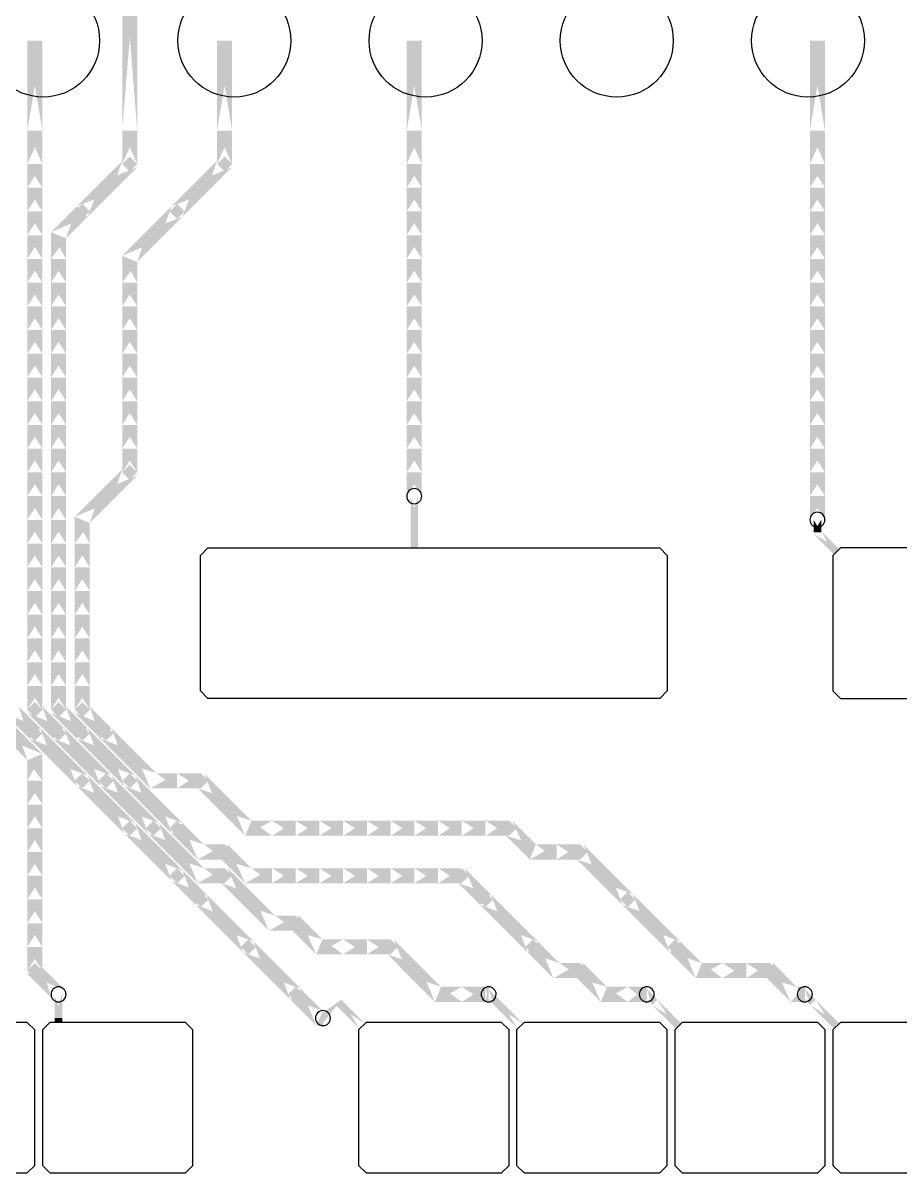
# Model space of a CAD drawing. Header units: metres. Extents: x -14835 to 79490, y -65266 to 750.
# Drawn here: x 47992 to 59642, y -22655 to -7386 of the extents above; entities that cross this region are included whole.
import ezdxf

# ---------------------------------------------------------------- set-up
doc = ezdxf.new("R2010")
doc.units = ezdxf.units.M

msp = doc.modelspace()

# ---------------------------------------------------------------- linework, layer by layer
for points in [[(50350, -14455), (50350, -14455), (50450, -14355), (56450, -14355), (56550, -14455), (56550, -16255), (56450, -16355), (50450, -16355), (50350, -16255), (50350, -14455)], [(58750, -14455), (58750, -16255), (58850, -16355), (60650, -16355), (60750, -16255), (60750, -14455), (60650, -14355), (58850, -14355), (58750, -14455)], [(46150, -20755), (46150, -22555), (46250, -22655), (48050, -22655), (48150, -22555), (48150, -20755), (48050, -20655), (46250, -20655), (46150, -20755)], [(48250, -20755), (48250, -22555), (48350, -22655), (50150, -22655), (50250, -22555), (50250, -20755), (50150, -20655), (48350, -20655), (48250, -20755)], [(52450, -20755), (52450, -22555), (52550, -22655), (54350, -22655), (54450, -22555), (54450, -20755), (54350, -20655), (52550, -20655), (52450, -20755)], [(54550, -20755), (54550, -22555), (54650, -22655), (56450, -22655), (56550, -22555), (56550, -20755), (56450, -20655), (54650, -20655), (54550, -20755)], [(56650, -20755), (56650, -22555), (56750, -22655), (58550, -22655), (58650, -22555), (58650, -20755), (58550, -20655), (56750, -20655), (56650, -20755)], [(58750, -20755), (58750, -22555), (58850, -22655), (60650, -22655), (60750, -22555), (60750, -20755), (60650, -20655), (58850, -20655), (58750, -20755)]]:
    msp.add_lwpolyline(points)
for centre in [(48260, -7620), (50800, -7620), (53340, -7620), (55880, -7620), (58420, -7620)]:
    msp.add_circle(centre, 750)
for centre in [(53190, -13668), (58545, -13983), (48465, -20283), (54178, -20283), (56278, -20283), (58378, -20283), (51977, -20598)]:
    msp.add_arc(centre, 100, 0, 359)
for points in [[(49310, -8814), (49510, -8814), (49510, -6381.421356), (49310, -6298.578644)], [(49310, -8814), (49510, -8814), (49310, -6298.578644), (49510, -6381.421356)], [(48050, -8814), (48250, -8814), (48250, -7620), (48050, -7620)], [(48050, -8814), (48250, -8814), (48050, -7620), (48250, -7620)], [(50570, -8814), (50770, -8814), (50770, -7620), (50570, -7620)], [(50570, -8814), (50770, -8814), (50570, -7620), (50770, -7620)], [(53090, -8814), (53290, -8814), (53290, -7620), (53090, -7620)], [(53090, -8814), (53290, -8814), (53090, -7620), (53290, -7620)], [(58445, -8814), (58645, -8814), (58645, -7620), (58445, -7620)], [(58445, -8814), (58645, -8814), (58445, -7620), (58645, -7620)], [(48050, -9258), (48250, -9258), (48250, -8814), (48050, -8814)], [(48050, -9258), (48250, -9258), (48050, -8814), (48250, -8814)], [(49310, -9258), (49510, -9258), (49510, -8814), (49310, -8814)], [(49310, -9258), (49510, -9258), (49310, -8814), (49510, -8814)], [(50570, -9258), (50770, -9258), (50770, -8814), (50570, -8814)], [(50570, -9258), (50770, -9258), (50570, -8814), (50770, -8814)], [(53090, -9258), (53290, -9258), (53290, -8814), (53090, -8814)], [(53090, -9258), (53290, -9258), (53090, -8814), (53290, -8814)], [(58445, -9258), (58645, -9258), (58645, -8814), (58445, -8814)], [(58445, -9258), (58645, -9258), (58445, -8814), (58645, -8814)], [(49410, -9158), (49310, -9258), (49510, -9258), (49410, -9358)], [(50670, -9158), (50570, -9258), (50770, -9258), (50670, -9358)], [(48050, -9573), (48250, -9573), (48250, -9258), (48050, -9258)], [(48050, -9573), (48250, -9573), (48050, -9258), (48250, -9258)], [(49165.710678, -9643.710678), (49024.289322, -9502.289322), (49310, -9216.578644), (49510, -9299.421356)], [(49165.710678, -9643.710678), (49024.289322, -9502.289322), (49510, -9299.421356), (49310, -9216.578644)], [(50425.710678, -9643.710678), (50284.289322, -9502.289322), (50570, -9216.578644), (50770, -9299.421356)], [(50425.710678, -9643.710678), (50284.289322, -9502.289322), (50770, -9299.421356), (50570, -9216.578644)], [(53090, -9573), (53290, -9573), (53290, -9258), (53090, -9258)], [(53090, -9573), (53290, -9573), (53090, -9258), (53290, -9258)], [(58445, -9573), (58645, -9573), (58645, -9258), (58445, -9258)], [(58445, -9573), (58645, -9573), (58445, -9258), (58645, -9258)], [(48050, -9888), (48250, -9888), (48250, -9573), (48050, -9573)], [(48050, -9888), (48250, -9888), (48050, -9573), (48250, -9573)], [(48850.710678, -9958.710678), (48709.289322, -9817.289322), (49165.710678, -9643.710678), (49024.289322, -9502.289322)], [(48850.710678, -9958.710678), (48709.289322, -9817.289322), (49024.289322, -9502.289322), (49165.710678, -9643.710678)], [(49095, -9473), (48995, -9573), (49195, -9573), (49095, -9673)], [(50110.710678, -9958.710678), (49969.289322, -9817.289322), (50425.710678, -9643.710678), (50284.289322, -9502.289322)], [(50110.710678, -9958.710678), (49969.289322, -9817.289322), (50284.289322, -9502.289322), (50425.710678, -9643.710678)], [(50355, -9473), (50255, -9573), (50455, -9573), (50355, -9673)], [(53090, -9888), (53290, -9888), (53290, -9573), (53090, -9573)], [(53090, -9888), (53290, -9888), (53090, -9573), (53290, -9573)], [(58445, -9888), (58645, -9888), (58645, -9573), (58445, -9573)], [(58445, -9888), (58645, -9888), (58445, -9573), (58645, -9573)], [(48050, -10203), (48250, -10203), (48250, -9888), (48050, -9888)], [(48050, -10203), (48250, -10203), (48050, -9888), (48250, -9888)], [(48565, -10244.421356), (48365, -10161.578644), (48850.710678, -9958.710678), (48709.289322, -9817.289322)], [(48565, -10244.421356), (48365, -10161.578644), (48709.289322, -9817.289322), (48850.710678, -9958.710678)], [(48780, -9788), (48680, -9888), (48880, -9888), (48780, -9988)], [(49795.710678, -10273.710678), (49654.289322, -10132.289322), (50110.710678, -9958.710678), (49969.289322, -9817.289322)], [(49795.710678, -10273.710678), (49654.289322, -10132.289322), (49969.289322, -9817.289322), (50110.710678, -9958.710678)], [(50040, -9788), (49940, -9888), (50140, -9888), (50040, -9988)], [(53090, -10203), (53290, -10203), (53290, -9888), (53090, -9888)], [(53090, -10203), (53290, -10203), (53090, -9888), (53290, -9888)], [(58445, -10203), (58645, -10203), (58645, -9888), (58445, -9888)], [(58445, -10203), (58645, -10203), (58445, -9888), (58645, -9888)], [(48050, -10518), (48250, -10518), (48250, -10203), (48050, -10203)], [(48050, -10518), (48250, -10518), (48050, -10203), (48250, -10203)], [(48365, -10518), (48565, -10518), (48565, -10244.421356), (48365, -10161.578644)], [(48365, -10518), (48565, -10518), (48365, -10161.578644), (48565, -10244.421356)], [(49510, -10559.421356), (49310, -10476.578644), (49795.710678, -10273.710678), (49654.289322, -10132.289322)], [(49510, -10559.421356), (49310, -10476.578644), (49654.289322, -10132.289322), (49795.710678, -10273.710678)], [(49725, -10103), (49625, -10203), (49825, -10203), (49725, -10303)], [(53090, -10518), (53290, -10518), (53290, -10203), (53090, -10203)], [(53090, -10518), (53290, -10518), (53090, -10203), (53290, -10203)], [(58445, -10518), (58645, -10518), (58645, -10203), (58445, -10203)], [(58445, -10518), (58645, -10518), (58445, -10203), (58645, -10203)], [(48050, -10833), (48250, -10833), (48250, -10518), (48050, -10518)], [(48050, -10833), (48250, -10833), (48050, -10518), (48250, -10518)], [(48365, -10833), (48565, -10833), (48565, -10518), (48365, -10518)], [(48365, -10833), (48565, -10833), (48365, -10518), (48565, -10518)], [(49310, -10833), (49510, -10833), (49510, -10559.421356), (49310, -10476.578644)], [(49310, -10833), (49510, -10833), (49310, -10476.578644), (49510, -10559.421356)], [(53090, -10833), (53290, -10833), (53290, -10518), (53090, -10518)], [(53090, -10833), (53290, -10833), (53090, -10518), (53290, -10518)], [(58445, -10833), (58645, -10833), (58645, -10518), (58445, -10518)], [(58445, -10833), (58645, -10833), (58445, -10518), (58645, -10518)], [(48050, -11148), (48250, -11148), (48250, -10833), (48050, -10833)], [(48050, -11148), (48250, -11148), (48050, -10833), (48250, -10833)], [(48365, -11148), (48565, -11148), (48565, -10833), (48365, -10833)], [(48365, -11148), (48565, -11148), (48365, -10833), (48565, -10833)], [(49310, -11148), (49510, -11148), (49510, -10833), (49310, -10833)], [(49310, -11148), (49510, -11148), (49310, -10833), (49510, -10833)], [(53090, -11148), (53290, -11148), (53290, -10833), (53090, -10833)], [(53090, -11148), (53290, -11148), (53090, -10833), (53290, -10833)], [(58445, -11148), (58645, -11148), (58645, -10833), (58445, -10833)], [(58445, -11148), (58645, -11148), (58445, -10833), (58645, -10833)], [(48050, -11463), (48250, -11463), (48250, -11148), (48050, -11148)], [(48050, -11463), (48250, -11463), (48050, -11148), (48250, -11148)], [(48365, -11463), (48565, -11463), (48565, -11148), (48365, -11148)], [(48365, -11463), (48565, -11463), (48365, -11148), (48565, -11148)], [(49310, -11463), (49510, -11463), (49510, -11148), (49310, -11148)], [(49310, -11463), (49510, -11463), (49310, -11148), (49510, -11148)], [(53090, -11463), (53290, -11463), (53290, -11148), (53090, -11148)], [(53090, -11463), (53290, -11463), (53090, -11148), (53290, -11148)], [(58445, -11463), (58645, -11463), (58645, -11148), (58445, -11148)], [(58445, -11463), (58645, -11463), (58445, -11148), (58645, -11148)], [(48050, -11778), (48250, -11778), (48250, -11463), (48050, -11463)], [(48050, -11778), (48250, -11778), (48050, -11463), (48250, -11463)], [(48365, -11778), (48565, -11778), (48565, -11463), (48365, -11463)], [(48365, -11778), (48565, -11778), (48365, -11463), (48565, -11463)], [(49310, -11778), (49510, -11778), (49510, -11463), (49310, -11463)], [(49310, -11778), (49510, -11778), (49310, -11463), (49510, -11463)], [(53090, -11778), (53290, -11778), (53290, -11463), (53090, -11463)], [(53090, -11778), (53290, -11778), (53090, -11463), (53290, -11463)], [(58445, -11778), (58645, -11778), (58645, -11463), (58445, -11463)], [(58445, -11778), (58645, -11778), (58445, -11463), (58645, -11463)], [(48050, -12093), (48250, -12093), (48250, -11778), (48050, -11778)], [(48050, -12093), (48250, -12093), (48050, -11778), (48250, -11778)], [(48365, -12093), (48565, -12093), (48565, -11778), (48365, -11778)], [(48365, -12093), (48565, -12093), (48365, -11778), (48565, -11778)], [(49310, -12093), (49510, -12093), (49510, -11778), (49310, -11778)], [(49310, -12093), (49510, -12093), (49310, -11778), (49510, -11778)], [(53090, -12093), (53290, -12093), (53290, -11778), (53090, -11778)], [(53090, -12093), (53290, -12093), (53090, -11778), (53290, -11778)], [(58445, -12093), (58645, -12093), (58645, -11778), (58445, -11778)], [(58445, -12093), (58645, -12093), (58445, -11778), (58645, -11778)], [(48050, -12408), (48250, -12408), (48250, -12093), (48050, -12093)], [(48050, -12408), (48250, -12408), (48050, -12093), (48250, -12093)], [(48365, -12408), (48565, -12408), (48565, -12093), (48365, -12093)], [(48365, -12408), (48565, -12408), (48365, -12093), (48565, -12093)], [(49310, -12408), (49510, -12408), (49510, -12093), (49310, -12093)], [(49310, -12408), (49510, -12408), (49310, -12093), (49510, -12093)], [(53090, -12408), (53290, -12408), (53290, -12093), (53090, -12093)], [(53090, -12408), (53290, -12408), (53090, -12093), (53290, -12093)], [(58445, -12408), (58645, -12408), (58645, -12093), (58445, -12093)], [(58445, -12408), (58645, -12408), (58445, -12093), (58645, -12093)], [(48050, -12723), (48250, -12723), (48250, -12408), (48050, -12408)], [(48050, -12723), (48250, -12723), (48050, -12408), (48250, -12408)], [(48365, -12723), (48565, -12723), (48565, -12408), (48365, -12408)], [(48365, -12723), (48565, -12723), (48365, -12408), (48565, -12408)], [(49310, -12723), (49510, -12723), (49510, -12408), (49310, -12408)], [(49310, -12723), (49510, -12723), (49310, -12408), (49510, -12408)], [(53090, -12723), (53290, -12723), (53290, -12408), (53090, -12408)], [(53090, -12723), (53290, -12723), (53090, -12408), (53290, -12408)], [(58445, -12723), (58645, -12723), (58645, -12408), (58445, -12408)], [(58445, -12723), (58645, -12723), (58445, -12408), (58645, -12408)], [(48050, -13038), (48250, -13038), (48250, -12723), (48050, -12723)], [(48050, -13038), (48250, -13038), (48050, -12723), (48250, -12723)], [(48365, -13038), (48565, -13038), (48565, -12723), (48365, -12723)], [(48365, -13038), (48565, -13038), (48365, -12723), (48565, -12723)], [(49310, -13038), (49510, -13038), (49510, -12723), (49310, -12723)], [(49310, -13038), (49510, -13038), (49310, -12723), (49510, -12723)], [(53090, -13038), (53290, -13038), (53290, -12723), (53090, -12723)], [(53090, -13038), (53290, -13038), (53090, -12723), (53290, -12723)], [(58445, -13038), (58645, -13038), (58645, -12723), (58445, -12723)], [(58445, -13038), (58645, -13038), (58445, -12723), (58645, -12723)], [(48050, -13353), (48250, -13353), (48250, -13038), (48050, -13038)], [(48050, -13353), (48250, -13353), (48050, -13038), (48250, -13038)], [(48365, -13353), (48565, -13353), (48565, -13038), (48365, -13038)], [(48365, -13353), (48565, -13353), (48365, -13038), (48565, -13038)], [(49310, -13353), (49510, -13353), (49510, -13038), (49310, -13038)], [(49310, -13353), (49510, -13353), (49310, -13038), (49510, -13038)], [(53090, -13353), (53290, -13353), (53290, -13038), (53090, -13038)], [(53090, -13353), (53290, -13353), (53090, -13038), (53290, -13038)], [(58445, -13353), (58645, -13353), (58645, -13038), (58445, -13038)], [(58445, -13353), (58645, -13353), (58445, -13038), (58645, -13038)], [(49410, -13253), (49310, -13353), (49510, -13353), (49410, -13453)], [(48050, -13668), (48250, -13668), (48250, -13353), (48050, -13353)], [(48050, -13668), (48250, -13668), (48050, -13353), (48250, -13353)], [(48365, -13668), (48565, -13668), (48565, -13353), (48365, -13353)], [(48365, -13668), (48565, -13668), (48365, -13353), (48565, -13353)], [(49165.710678, -13738.710678), (49024.289322, -13597.289322), (49310, -13311.578644), (49510, -13394.421356)], [(49165.710678, -13738.710678), (49024.289322, -13597.289322), (49510, -13394.421356), (49310, -13311.578644)], [(53090, -13668), (53290, -13668), (53290, -13353), (53090, -13353)], [(53090, -13668), (53290, -13668), (53090, -13353), (53290, -13353)], [(58445, -13668), (58645, -13668), (58645, -13353), (58445, -13353)], [(58445, -13668), (58645, -13668), (58445, -13353), (58645, -13353)], [(49095, -13568), (48995, -13668), (49195, -13668), (49095, -13768)], [(48050, -13983), (48250, -13983), (48250, -13668), (48050, -13668)], [(48050, -13983), (48250, -13983), (48050, -13668), (48250, -13668)], [(48365, -13983), (48565, -13983), (48565, -13668), (48365, -13668)], [(48365, -13983), (48565, -13983), (48365, -13668), (48565, -13668)], [(48880, -14024.421356), (48680, -13941.578644), (49165.710678, -13738.710678), (49024.289322, -13597.289322)], [(48880, -14024.421356), (48680, -13941.578644), (49024.289322, -13597.289322), (49165.710678, -13738.710678)], [(53240, -13983), (53140, -13983), (53240, -13668), (53140, -13668)], [(53240, -13983), (53140, -13983), (53140, -13668), (53240, -13668)], [(58445, -13983), (58645, -13983), (58645, -13668), (58445, -13668)], [(58445, -13983), (58645, -13983), (58445, -13668), (58645, -13668)], [(48050, -14298), (48250, -14298), (48250, -13983), (48050, -13983)], [(48050, -14298), (48250, -14298), (48050, -13983), (48250, -13983)], [(48365, -14298), (48565, -14298), (48565, -13983), (48365, -13983)], [(48365, -14298), (48565, -14298), (48365, -13983), (48565, -13983)], [(48680, -14298), (48880, -14298), (48880, -14024.421356), (48680, -13941.578644)], [(48680, -14298), (48880, -14298), (48680, -13941.578644), (48880, -14024.421356)], [(53240, -14355), (53140, -14355), (53240, -13983), (53140, -13983)], [(58595, -14150), (58495, -14150), (58595, -13983), (58495, -13983)], [(58595, -14150), (58495, -14150), (58495, -13983), (58595, -13983)], [(58835.355339, -14369.644661), (58764.644661, -14440.355339), (58595, -14129.5), (58495, -14170.5)], [(58835.355339, -14369.644661), (58764.644661, -14440.355339), (58495, -14170.5), (58595, -14129.5)], [(48050, -14613), (48250, -14613), (48250, -14298), (48050, -14298)], [(48050, -14613), (48250, -14613), (48050, -14298), (48250, -14298)], [(48365, -14613), (48565, -14613), (48565, -14298), (48365, -14298)], [(48365, -14613), (48565, -14613), (48365, -14298), (48565, -14298)], [(48680, -14613), (48880, -14613), (48880, -14298), (48680, -14298)], [(48680, -14613), (48880, -14613), (48680, -14298), (48880, -14298)], [(48050, -14928), (48250, -14928), (48250, -14613), (48050, -14613)], [(48050, -14928), (48250, -14928), (48050, -14613), (48250, -14613)], [(48365, -14928), (48565, -14928), (48565, -14613), (48365, -14613)], [(48365, -14928), (48565, -14928), (48365, -14613), (48565, -14613)], [(48680, -14928), (48880, -14928), (48880, -14613), (48680, -14613)], [(48680, -14928), (48880, -14928), (48680, -14613), (48880, -14613)], [(48050, -15243), (48250, -15243), (48250, -14928), (48050, -14928)], [(48050, -15243), (48250, -15243), (48050, -14928), (48250, -14928)], [(48365, -15243), (48565, -15243), (48565, -14928), (48365, -14928)], [(48365, -15243), (48565, -15243), (48365, -14928), (48565, -14928)], [(48680, -15243), (48880, -15243), (48880, -14928), (48680, -14928)], [(48680, -15243), (48880, -15243), (48680, -14928), (48880, -14928)], [(48050, -15558), (48250, -15558), (48250, -15243), (48050, -15243)], [(48050, -15558), (48250, -15558), (48050, -15243), (48250, -15243)], [(48365, -15558), (48565, -15558), (48565, -15243), (48365, -15243)], [(48365, -15558), (48565, -15558), (48365, -15243), (48565, -15243)], [(48680, -15558), (48880, -15558), (48880, -15243), (48680, -15243)], [(48680, -15558), (48880, -15558), (48680, -15243), (48880, -15243)], [(48050, -15873), (48250, -15873), (48250, -15558), (48050, -15558)], [(48050, -15873), (48250, -15873), (48050, -15558), (48250, -15558)], [(48365, -15873), (48565, -15873), (48565, -15558), (48365, -15558)], [(48365, -15873), (48565, -15873), (48365, -15558), (48565, -15558)], [(48680, -15873), (48880, -15873), (48880, -15558), (48680, -15558)], [(48680, -15873), (48880, -15873), (48680, -15558), (48880, -15558)], [(48050, -16188), (48250, -16188), (48250, -15873), (48050, -15873)], [(48050, -16188), (48250, -16188), (48050, -15873), (48250, -15873)], [(48365, -16188), (48565, -16188), (48565, -15873), (48365, -15873)], [(48365, -16188), (48565, -16188), (48365, -15873), (48565, -15873)], [(48680, -16188), (48880, -16188), (48880, -15873), (48680, -15873)], [(48680, -16188), (48880, -16188), (48680, -15873), (48880, -15873)], [(48050, -16503), (48250, -16503), (48250, -16188), (48050, -16188)], [(48050, -16503), (48250, -16503), (48050, -16188), (48250, -16188)], [(48365, -16503), (48565, -16503), (48565, -16188), (48365, -16188)], [(48365, -16503), (48565, -16503), (48365, -16188), (48565, -16188)], [(48680, -16503), (48880, -16503), (48880, -16188), (48680, -16188)], [(48680, -16503), (48880, -16503), (48680, -16188), (48880, -16188)], [(48220.710678, -16747.289322), (48079.289322, -16888.710678), (47935, -16461.578644), (47735, -16544.421356)], [(48220.710678, -16747.289322), (48079.289322, -16888.710678), (47735, -16544.421356), (47935, -16461.578644)], [(48150, -16403), (48050, -16503), (48250, -16503), (48150, -16603)], [(48535.710678, -16747.289322), (48394.289322, -16888.710678), (48250, -16461.578644), (48050, -16544.421356)], [(48535.710678, -16747.289322), (48394.289322, -16888.710678), (48050, -16544.421356), (48250, -16461.578644)], [(48465, -16403), (48365, -16503), (48565, -16503), (48465, -16603)], [(48850.710678, -16747.289322), (48709.289322, -16888.710678), (48565, -16461.578644), (48365, -16544.421356)], [(48850.710678, -16747.289322), (48709.289322, -16888.710678), (48365, -16544.421356), (48565, -16461.578644)], [(48780, -16403), (48680, -16503), (48880, -16503), (48780, -16603)], [(49165.710678, -16747.289322), (49024.289322, -16888.710678), (48880, -16461.578644), (48680, -16544.421356)], [(49165.710678, -16747.289322), (49024.289322, -16888.710678), (48680, -16544.421356), (48880, -16461.578644)], [(48050, -17174.421356), (48250, -17091.578644), (47905.710678, -16747.289322), (47764.289322, -16888.710678)], [(48050, -17174.421356), (48250, -17091.578644), (47764.289322, -16888.710678), (47905.710678, -16747.289322)], [(48150, -16718), (48050, -16818), (48250, -16818), (48150, -16918)], [(48535.710678, -17062.289322), (48394.289322, -17203.710678), (48220.710678, -16747.289322), (48079.289322, -16888.710678)], [(48535.710678, -17062.289322), (48394.289322, -17203.710678), (48079.289322, -16888.710678), (48220.710678, -16747.289322)], [(48465, -16718), (48365, -16818), (48565, -16818), (48465, -16918)], [(48850.710678, -17062.289322), (48709.289322, -17203.710678), (48535.710678, -16747.289322), (48394.289322, -16888.710678)], [(48850.710678, -17062.289322), (48709.289322, -17203.710678), (48394.289322, -16888.710678), (48535.710678, -16747.289322)], [(48780, -16718), (48680, -16818), (48880, -16818), (48780, -16918)], [(49165.710678, -17062.289322), (49024.289322, -17203.710678), (48850.710678, -16747.289322), (48709.289322, -16888.710678)], [(49165.710678, -17062.289322), (49024.289322, -17203.710678), (48709.289322, -16888.710678), (48850.710678, -16747.289322)], [(49095, -16718), (48995, -16818), (49195, -16818), (49095, -16918)], [(49480.710678, -17062.289322), (49339.289322, -17203.710678), (49165.710678, -16747.289322), (49024.289322, -16888.710678)], [(49480.710678, -17062.289322), (49339.289322, -17203.710678), (49024.289322, -16888.710678), (49165.710678, -16747.289322)], [(48050, -17448), (48250, -17448), (48050, -17174.421356), (48250, -17091.578644)], [(48050, -17448), (48250, -17448), (48250, -17091.578644), (48050, -17174.421356)], [(48465, -17033), (48365, -17133), (48565, -17133), (48465, -17233)], [(48850.710678, -17377.289322), (48709.289322, -17518.710678), (48535.710678, -17062.289322), (48394.289322, -17203.710678)], [(48850.710678, -17377.289322), (48709.289322, -17518.710678), (48394.289322, -17203.710678), (48535.710678, -17062.289322)], [(48780, -17033), (48680, -17133), (48880, -17133), (48780, -17233)], [(49165.710678, -17377.289322), (49024.289322, -17518.710678), (48850.710678, -17062.289322), (48709.289322, -17203.710678)], [(49165.710678, -17377.289322), (49024.289322, -17518.710678), (48709.289322, -17203.710678), (48850.710678, -17062.289322)], [(49095, -17033), (48995, -17133), (49195, -17133), (49095, -17233)], [(49480.710678, -17377.289322), (49339.289322, -17518.710678), (49165.710678, -17062.289322), (49024.289322, -17203.710678)], [(49480.710678, -17377.289322), (49339.289322, -17518.710678), (49024.289322, -17203.710678), (49165.710678, -17062.289322)], [(49410, -17033), (49310, -17133), (49510, -17133), (49410, -17233)], [(49766.421356, -17348), (49683.578644, -17548), (49480.710678, -17062.289322), (49339.289322, -17203.710678)], [(49766.421356, -17348), (49683.578644, -17548), (49339.289322, -17203.710678), (49480.710678, -17062.289322)], [(48780, -17348), (48680, -17448), (48880, -17448), (48780, -17548)], [(49165.710678, -17692.289322), (49024.289322, -17833.710678), (48850.710678, -17377.289322), (48709.289322, -17518.710678)], [(49165.710678, -17692.289322), (49024.289322, -17833.710678), (48709.289322, -17518.710678), (48850.710678, -17377.289322)], [(49095, -17348), (48995, -17448), (49195, -17448), (49095, -17548)], [(49480.710678, -17692.289322), (49339.289322, -17833.710678), (49165.710678, -17377.289322), (49024.289322, -17518.710678)], [(49480.710678, -17692.289322), (49339.289322, -17833.710678), (49024.289322, -17518.710678), (49165.710678, -17377.289322)], [(49410, -17348), (49310, -17448), (49510, -17448), (49410, -17548)], [(49795.710678, -17692.289322), (49654.289322, -17833.710678), (49480.710678, -17377.289322), (49339.289322, -17518.710678)], [(49795.710678, -17692.289322), (49654.289322, -17833.710678), (49339.289322, -17518.710678), (49480.710678, -17377.289322)], [(50040, -17348), (50040, -17548), (49683.578644, -17548), (49766.421356, -17348)], [(50040, -17348), (50040, -17548), (49766.421356, -17348), (49683.578644, -17548)], [(50355, -17348), (50355, -17548), (50040, -17348), (50040, -17548)], [(50355, -17348), (50355, -17548), (50040, -17548), (50040, -17348)], [(50355, -17348), (50255, -17448), (50455, -17448), (50355, -17548)], [(50740.710678, -17692.289322), (50599.289322, -17833.710678), (50396.421356, -17348), (50313.578644, -17548)], [(50740.710678, -17692.289322), (50599.289322, -17833.710678), (50313.578644, -17548), (50396.421356, -17348)], [(48050, -17763), (48250, -17763), (48250, -17448), (48050, -17448)], [(48050, -17763), (48250, -17763), (48050, -17448), (48250, -17448)], [(49095, -17663), (48995, -17763), (49195, -17763), (49095, -17863)], [(49480.710678, -18007.289322), (49339.289322, -18148.710678), (49165.710678, -17692.289322), (49024.289322, -17833.710678)], [(49480.710678, -18007.289322), (49339.289322, -18148.710678), (49024.289322, -17833.710678), (49165.710678, -17692.289322)], [(49410, -17663), (49310, -17763), (49510, -17763), (49410, -17863)], [(49795.710678, -18007.289322), (49654.289322, -18148.710678), (49480.710678, -17692.289322), (49339.289322, -17833.710678)], [(49795.710678, -18007.289322), (49654.289322, -18148.710678), (49339.289322, -17833.710678), (49480.710678, -17692.289322)], [(49725, -17663), (49625, -17763), (49825, -17763), (49725, -17863)], [(50110.710678, -18007.289322), (49969.289322, -18148.710678), (49795.710678, -17692.289322), (49654.289322, -17833.710678)], [(50110.710678, -18007.289322), (49969.289322, -18148.710678), (49654.289322, -17833.710678), (49795.710678, -17692.289322)], [(50670, -17663), (50570, -17763), (50770, -17763), (50670, -17863)], [(51026.421356, -17978), (50943.578644, -18178), (50740.710678, -17692.289322), (50599.289322, -17833.710678)], [(51026.421356, -17978), (50943.578644, -18178), (50599.289322, -17833.710678), (50740.710678, -17692.289322)], [(48050, -18078), (48250, -18078), (48250, -17763), (48050, -17763)], [(48050, -18078), (48250, -18078), (48050, -17763), (48250, -17763)], [(49410, -17978), (49310, -18078), (49510, -18078), (49410, -18178)], [(49795.710678, -18322.289322), (49654.289322, -18463.710678), (49480.710678, -18007.289322), (49339.289322, -18148.710678)], [(49795.710678, -18322.289322), (49654.289322, -18463.710678), (49339.289322, -18148.710678), (49480.710678, -18007.289322)], [(49725, -17978), (49625, -18078), (49825, -18078), (49725, -18178)], [(50110.710678, -18322.289322), (49969.289322, -18463.710678), (49795.710678, -18007.289322), (49654.289322, -18148.710678)], [(50110.710678, -18322.289322), (49969.289322, -18463.710678), (49654.289322, -18148.710678), (49795.710678, -18007.289322)], [(50040, -17978), (49940, -18078), (50140, -18078), (50040, -18178)], [(50396.421356, -18293), (50313.578644, -18493), (50110.710678, -18007.289322), (49969.289322, -18148.710678)], [(50396.421356, -18293), (50313.578644, -18493), (49969.289322, -18148.710678), (50110.710678, -18007.289322)], [(51300, -17978), (51300, -18178), (50943.578644, -18178), (51026.421356, -17978)], [(51300, -17978), (51300, -18178), (51026.421356, -17978), (50943.578644, -18178)], [(51615, -17978), (51615, -18178), (51300, -17978), (51300, -18178)], [(51615, -17978), (51615, -18178), (51300, -18178), (51300, -17978)], [(51930, -17978), (51930, -18178), (51615, -17978), (51615, -18178)], [(51930, -17978), (51930, -18178), (51615, -18178), (51615, -17978)], [(52245, -17978), (52245, -18178), (51930, -17978), (51930, -18178)], [(52245, -17978), (52245, -18178), (51930, -18178), (51930, -17978)], [(52560, -17978), (52560, -18178), (52245, -17978), (52245, -18178)], [(52560, -17978), (52560, -18178), (52245, -18178), (52245, -17978)], [(52875, -17978), (52875, -18178), (52560, -17978), (52560, -18178)], [(52875, -17978), (52875, -18178), (52560, -18178), (52560, -17978)], [(53190, -17978), (53190, -18178), (52875, -17978), (52875, -18178)], [(53190, -17978), (53190, -18178), (52875, -18178), (52875, -17978)], [(53505, -17978), (53505, -18178), (53190, -17978), (53190, -18178)], [(53505, -17978), (53505, -18178), (53190, -18178), (53190, -17978)], [(53820, -17978), (53820, -18178), (53505, -17978), (53505, -18178)], [(53820, -17978), (53820, -18178), (53505, -18178), (53505, -17978)], [(54135, -17978), (54135, -18178), (53820, -17978), (53820, -18178)], [(54135, -17978), (54135, -18178), (53820, -18178), (53820, -17978)], [(54450, -17978), (54450, -18178), (54135, -17978), (54135, -18178)], [(54450, -17978), (54450, -18178), (54135, -18178), (54135, -17978)], [(54450, -17978), (54350, -18078), (54550, -18078), (54450, -18178)], [(54806.421356, -18293), (54723.578644, -18493), (54491.421356, -17978), (54408.578644, -18178)], [(54806.421356, -18293), (54723.578644, -18493), (54408.578644, -18178), (54491.421356, -17978)], [(48050, -18393), (48250, -18393), (48250, -18078), (48050, -18078)], [(48050, -18393), (48250, -18393), (48050, -18078), (48250, -18078)], [(49725, -18293), (49625, -18393), (49825, -18393), (49725, -18493)], [(50110.710678, -18637.289322), (49969.289322, -18778.710678), (49795.710678, -18322.289322), (49654.289322, -18463.710678)], [(50110.710678, -18637.289322), (49969.289322, -18778.710678), (49654.289322, -18463.710678), (49795.710678, -18322.289322)], [(50040, -18293), (49940, -18393), (50140, -18393), (50040, -18493)], [(50396.421356, -18608), (50313.578644, -18808), (50110.710678, -18322.289322), (49969.289322, -18463.710678)], [(50396.421356, -18608), (50313.578644, -18808), (49969.289322, -18463.710678), (50110.710678, -18322.289322)], [(50670, -18293), (50670, -18493), (50313.578644, -18493), (50396.421356, -18293)], [(50670, -18293), (50670, -18493), (50396.421356, -18293), (50313.578644, -18493)], [(50670, -18293), (50570, -18393), (50770, -18393), (50670, -18493)], [(51026.421356, -18608), (50943.578644, -18808), (50711.421356, -18293), (50628.578644, -18493)], [(51026.421356, -18608), (50943.578644, -18808), (50628.578644, -18493), (50711.421356, -18293)], [(55080, -18293), (55080, -18493), (54723.578644, -18493), (54806.421356, -18293)], [(55080, -18293), (55080, -18493), (54806.421356, -18293), (54723.578644, -18493)], [(55395, -18293), (55395, -18493), (55080, -18293), (55080, -18493)], [(55395, -18293), (55395, -18493), (55080, -18493), (55080, -18293)], [(55395, -18293), (55295, -18393), (55495, -18393), (55395, -18493)], [(55780.710678, -18637.289322), (55639.289322, -18778.710678), (55436.421356, -18293), (55353.578644, -18493)], [(55780.710678, -18637.289322), (55639.289322, -18778.710678), (55353.578644, -18493), (55436.421356, -18293)], [(48050, -18708), (48250, -18708), (48250, -18393), (48050, -18393)], [(48050, -18708), (48250, -18708), (48050, -18393), (48250, -18393)], [(50040, -18608), (49940, -18708), (50140, -18708), (50040, -18808)], [(50670, -18608), (50670, -18808), (50313.578644, -18808), (50396.421356, -18608)], [(50670, -18608), (50670, -18808), (50396.421356, -18608), (50313.578644, -18808)], [(50670, -18608), (50570, -18708), (50770, -18708), (50670, -18808)], [(51055.710678, -18952.289322), (50914.289322, -19093.710678), (50711.421356, -18608), (50628.578644, -18808)], [(51055.710678, -18952.289322), (50914.289322, -19093.710678), (50628.578644, -18808), (50711.421356, -18608)], [(51300, -18608), (51300, -18808), (50943.578644, -18808), (51026.421356, -18608)], [(51300, -18608), (51300, -18808), (51026.421356, -18608), (50943.578644, -18808)], [(51615, -18608), (51615, -18808), (51300, -18608), (51300, -18808)], [(51615, -18608), (51615, -18808), (51300, -18808), (51300, -18608)], [(51930, -18608), (51930, -18808), (51615, -18608), (51615, -18808)], [(51930, -18608), (51930, -18808), (51615, -18808), (51615, -18608)], [(52245, -18608), (52245, -18808), (51930, -18608), (51930, -18808)], [(52245, -18608), (52245, -18808), (51930, -18808), (51930, -18608)], [(52560, -18608), (52560, -18808), (52245, -18608), (52245, -18808)], [(52560, -18608), (52560, -18808), (52245, -18808), (52245, -18608)], [(52875, -18608), (52875, -18808), (52560, -18608), (52560, -18808)], [(52875, -18608), (52875, -18808), (52560, -18808), (52560, -18608)], [(53190, -18608), (53190, -18808), (52875, -18608), (52875, -18808)], [(53190, -18608), (53190, -18808), (52875, -18808), (52875, -18608)], [(53505, -18608), (53505, -18808), (53190, -18608), (53190, -18808)], [(53505, -18608), (53505, -18808), (53190, -18808), (53190, -18608)], [(53820, -18608), (53820, -18808), (53505, -18608), (53505, -18808)], [(53820, -18608), (53820, -18808), (53505, -18808), (53505, -18608)], [(53820, -18608), (53720, -18708), (53920, -18708), (53820, -18808)], [(54205.710678, -18952.289322), (54064.289322, -19093.710678), (53861.421356, -18608), (53778.578644, -18808)], [(54205.710678, -18952.289322), (54064.289322, -19093.710678), (53778.578644, -18808), (53861.421356, -18608)], [(55710, -18608), (55610, -18708), (55810, -18708), (55710, -18808)], [(48050, -19023), (48250, -19023), (48250, -18708), (48050, -18708)], [(48050, -19023), (48250, -19023), (48050, -18708), (48250, -18708)], [(50425.710678, -18952.289322), (50284.289322, -19093.710678), (50110.710678, -18637.289322), (49969.289322, -18778.710678)], [(50425.710678, -18952.289322), (50284.289322, -19093.710678), (49969.289322, -18778.710678), (50110.710678, -18637.289322)], [(56095.710678, -18952.289322), (55954.289322, -19093.710678), (55780.710678, -18637.289322), (55639.289322, -18778.710678)], [(56095.710678, -18952.289322), (55954.289322, -19093.710678), (55639.289322, -18778.710678), (55780.710678, -18637.289322)], [(50355, -18923), (50255, -19023), (50455, -19023), (50355, -19123)], [(50985, -18923), (50885, -19023), (51085, -19023), (50985, -19123)], [(54135, -18923), (54035, -19023), (54235, -19023), (54135, -19123)], [(56025, -18923), (55925, -19023), (56125, -19023), (56025, -19123)], [(48050, -19338), (48250, -19338), (48250, -19023), (48050, -19023)], [(48050, -19338), (48250, -19338), (48050, -19023), (48250, -19023)], [(50740.710678, -19267.289322), (50599.289322, -19408.710678), (50425.710678, -18952.289322), (50284.289322, -19093.710678)], [(50740.710678, -19267.289322), (50599.289322, -19408.710678), (50284.289322, -19093.710678), (50425.710678, -18952.289322)], [(51341.421356, -19238), (51258.578644, -19438), (51055.710678, -18952.289322), (50914.289322, -19093.710678)], [(51341.421356, -19238), (51258.578644, -19438), (50914.289322, -19093.710678), (51055.710678, -18952.289322)], [(54520.710678, -19267.289322), (54379.289322, -19408.710678), (54205.710678, -18952.289322), (54064.289322, -19093.710678)], [(54520.710678, -19267.289322), (54379.289322, -19408.710678), (54064.289322, -19093.710678), (54205.710678, -18952.289322)], [(56410.710678, -19267.289322), (56269.289322, -19408.710678), (56095.710678, -18952.289322), (55954.289322, -19093.710678)], [(56410.710678, -19267.289322), (56269.289322, -19408.710678), (55954.289322, -19093.710678), (56095.710678, -18952.289322)], [(50670, -19238), (50570, -19338), (50770, -19338), (50670, -19438)], [(51615, -19238), (51615, -19438), (51258.578644, -19438), (51341.421356, -19238)], [(51615, -19238), (51615, -19438), (51341.421356, -19238), (51258.578644, -19438)], [(51615, -19238), (51515, -19338), (51715, -19338), (51615, -19438)], [(51971.421356, -19553), (51888.578644, -19753), (51656.421356, -19238), (51573.578644, -19438)], [(51971.421356, -19553), (51888.578644, -19753), (51573.578644, -19438), (51656.421356, -19238)], [(54450, -19238), (54350, -19338), (54550, -19338), (54450, -19438)], [(56340, -19238), (56240, -19338), (56440, -19338), (56340, -19438)], [(48050, -19653), (48250, -19653), (48250, -19338), (48050, -19338)], [(48050, -19653), (48250, -19653), (48050, -19338), (48250, -19338)], [(51055.710678, -19582.289322), (50914.289322, -19723.710678), (50740.710678, -19267.289322), (50599.289322, -19408.710678)], [(51055.710678, -19582.289322), (50914.289322, -19723.710678), (50599.289322, -19408.710678), (50740.710678, -19267.289322)], [(54835.710678, -19582.289322), (54694.289322, -19723.710678), (54520.710678, -19267.289322), (54379.289322, -19408.710678)], [(54835.710678, -19582.289322), (54694.289322, -19723.710678), (54379.289322, -19408.710678), (54520.710678, -19267.289322)], [(56725.710678, -19582.289322), (56584.289322, -19723.710678), (56410.710678, -19267.289322), (56269.289322, -19408.710678)], [(56725.710678, -19582.289322), (56584.289322, -19723.710678), (56269.289322, -19408.710678), (56410.710678, -19267.289322)], [(48050, -19968), (48250, -19968), (48250, -19653), (48050, -19653)], [(48050, -19968), (48250, -19968), (48050, -19653), (48250, -19653)], [(50985, -19553), (50885, -19653), (51085, -19653), (50985, -19753)], [(51370.710678, -19897.289322), (51229.289322, -20038.710678), (51055.710678, -19582.289322), (50914.289322, -19723.710678)], [(51370.710678, -19897.289322), (51229.289322, -20038.710678), (50914.289322, -19723.710678), (51055.710678, -19582.289322)], [(52245, -19553), (52245, -19753), (51888.578644, -19753), (51971.421356, -19553)], [(52245, -19553), (52245, -19753), (51971.421356, -19553), (51888.578644, -19753)], [(52560, -19553), (52560, -19753), (52245, -19553), (52245, -19753)], [(52560, -19553), (52560, -19753), (52245, -19753), (52245, -19553)], [(52875, -19553), (52875, -19753), (52560, -19553), (52560, -19753)], [(52875, -19553), (52875, -19753), (52560, -19753), (52560, -19553)], [(52875, -19553), (52775, -19653), (52975, -19653), (52875, -19753)], [(53260.710678, -19897.289322), (53119.289322, -20038.710678), (52916.421356, -19553), (52833.578644, -19753)], [(53260.710678, -19897.289322), (53119.289322, -20038.710678), (52833.578644, -19753), (52916.421356, -19553)], [(54765, -19553), (54665, -19653), (54865, -19653), (54765, -19753)], [(55121.421356, -19868), (55038.578644, -20068), (54835.710678, -19582.289322), (54694.289322, -19723.710678)], [(55121.421356, -19868), (55038.578644, -20068), (54694.289322, -19723.710678), (54835.710678, -19582.289322)], [(56655, -19553), (56555, -19653), (56755, -19653), (56655, -19753)], [(57011.421356, -19868), (56928.578644, -20068), (56725.710678, -19582.289322), (56584.289322, -19723.710678)], [(57011.421356, -19868), (56928.578644, -20068), (56584.289322, -19723.710678), (56725.710678, -19582.289322)], [(48150, -19868), (48050, -19968), (48250, -19968), (48150, -20068)], [(48365, -20324.421356), (48565, -20241.578644), (48250, -19926.578644), (48050, -20009.421356)], [(48365, -20324.421356), (48565, -20241.578644), (48050, -20009.421356), (48250, -19926.578644)], [(51300, -19868), (51200, -19968), (51400, -19968), (51300, -20068)], [(51685.710678, -20212.289322), (51544.289322, -20353.710678), (51370.710678, -19897.289322), (51229.289322, -20038.710678)], [(51685.710678, -20212.289322), (51544.289322, -20353.710678), (51229.289322, -20038.710678), (51370.710678, -19897.289322)], [(53190, -19868), (53090, -19968), (53290, -19968), (53190, -20068)], [(53546.421356, -20183), (53463.578644, -20383), (53260.710678, -19897.289322), (53119.289322, -20038.710678)], [(53546.421356, -20183), (53463.578644, -20383), (53119.289322, -20038.710678), (53260.710678, -19897.289322)], [(55395, -19868), (55395, -20068), (55038.578644, -20068), (55121.421356, -19868)], [(55395, -19868), (55395, -20068), (55121.421356, -19868), (55038.578644, -20068)], [(55395, -19868), (55295, -19968), (55495, -19968), (55395, -20068)], [(55751.421356, -20183), (55668.578644, -20383), (55436.421356, -19868), (55353.578644, -20068)], [(55751.421356, -20183), (55668.578644, -20383), (55353.578644, -20068), (55436.421356, -19868)], [(57285, -19868), (57285, -20068), (56928.578644, -20068), (57011.421356, -19868)], [(57285, -19868), (57285, -20068), (57011.421356, -19868), (56928.578644, -20068)], [(57600, -19868), (57600, -20068), (57285, -19868), (57285, -20068)], [(57600, -19868), (57600, -20068), (57285, -20068), (57285, -19868)], [(57915, -19868), (57915, -20068), (57600, -19868), (57600, -20068)], [(57915, -19868), (57915, -20068), (57600, -20068), (57600, -19868)], [(57915, -19868), (57815, -19968), (58015, -19968), (57915, -20068)], [(58271.421356, -20183), (58188.578644, -20383), (57956.421356, -19868), (57873.578644, -20068)], [(58271.421356, -20183), (58188.578644, -20383), (57873.578644, -20068), (57956.421356, -19868)], [(48515, -20598), (48415, -20598), (48515, -20262.289322), (48415, -20303.710678)], [(48515, -20598), (48415, -20598), (48415, -20303.710678), (48515, -20262.289322)], [(51615, -20183), (51515, -20283), (51715, -20283), (51615, -20383)], [(51971.421356, -20498), (51888.578644, -20698), (51685.710678, -20212.289322), (51544.289322, -20353.710678)], [(51971.421356, -20498), (51888.578644, -20698), (51544.289322, -20353.710678), (51685.710678, -20212.289322)], [(53820, -20183), (53820, -20383), (53463.578644, -20383), (53546.421356, -20183)], [(53820, -20183), (53820, -20383), (53546.421356, -20183), (53463.578644, -20383)], [(54135, -20183), (54135, -20383), (53820, -20183), (53820, -20383)], [(54135, -20183), (54135, -20383), (53820, -20383), (53820, -20183)], [(54178, -20183), (54178, -20383), (54135, -20183), (54135, -20383)], [(54178, -20183), (54178, -20383), (54135, -20383), (54135, -20183)], [(54320.355339, -20354.644661), (54249.644661, -20425.355339), (54178, -20353.7), (54178, -20212.3)], [(54320.355339, -20354.644661), (54249.644661, -20425.355339), (54178, -20212.3), (54178, -20353.7)], [(56025, -20183), (56025, -20383), (55668.578644, -20383), (55751.421356, -20183)], [(56025, -20183), (56025, -20383), (55751.421356, -20183), (55668.578644, -20383)], [(56278, -20183), (56278, -20383), (56025, -20183), (56025, -20383)], [(56278, -20183), (56278, -20383), (56025, -20383), (56025, -20183)], [(56420.355339, -20354.644661), (56349.644661, -20425.355339), (56278, -20353.7), (56278, -20212.3)], [(56420.355339, -20354.644661), (56349.644661, -20425.355339), (56278, -20212.3), (56278, -20353.7)], [(58378, -20183), (58378, -20383), (58188.578644, -20383), (58271.421356, -20183)], [(58378, -20183), (58378, -20383), (58271.421356, -20183), (58188.578644, -20383)], [(58520.355339, -20354.644661), (58449.644661, -20425.355339), (58378, -20353.7), (58378, -20212.3)], [(58520.355339, -20354.644661), (58449.644661, -20425.355339), (58378, -20212.3), (58378, -20353.7)], [(52220.355339, -20354.644661), (52149.644661, -20425.355339), (51977, -20668.7), (51977, -20527.3)], [(52220.355339, -20354.644661), (52149.644661, -20425.355339), (51977, -20527.3), (51977, -20668.7)], [(52535.355339, -20669.644661), (52464.644661, -20740.355339), (52220.355339, -20354.644661), (52149.644661, -20425.355339)], [(52535.355339, -20669.644661), (52464.644661, -20740.355339), (52149.644661, -20425.355339), (52220.355339, -20354.644661)], [(54635.355339, -20669.644661), (54564.644661, -20740.355339), (54320.355339, -20354.644661), (54249.644661, -20425.355339)], [(54635.355339, -20669.644661), (54564.644661, -20740.355339), (54249.644661, -20425.355339), (54320.355339, -20354.644661)], [(56735.355339, -20669.644661), (56664.644661, -20740.355339), (56420.355339, -20354.644661), (56349.644661, -20425.355339)], [(56735.355339, -20669.644661), (56664.644661, -20740.355339), (56349.644661, -20425.355339), (56420.355339, -20354.644661)], [(58835.355339, -20669.644661), (58764.644661, -20740.355339), (58520.355339, -20354.644661), (58449.644661, -20425.355339)], [(58835.355339, -20669.644661), (58764.644661, -20740.355339), (58449.644661, -20425.355339), (58520.355339, -20354.644661)], [(48515, -20655), (48415, -20655), (48515, -20598), (48415, -20598)], [(51977, -20498), (51977, -20698), (51888.578644, -20698), (51971.421356, -20498)], [(51977, -20498), (51977, -20698), (51971.421356, -20498), (51888.578644, -20698)]]:
    msp.add_solid(points)

doc.saveas('drawing.dxf')
